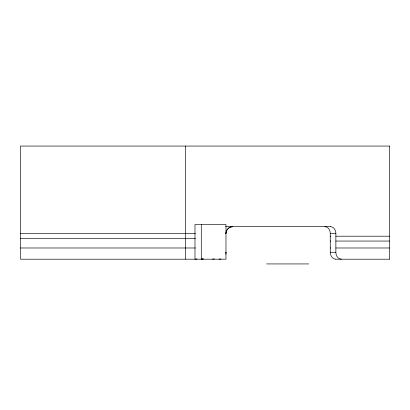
<?xml version="1.0" encoding="UTF-8"?>
<svg xmlns="http://www.w3.org/2000/svg" width="410" height="410" viewBox="0 0 410 410"><rect width="100%" height="100%" fill="white"/><g stroke="black" fill="none" stroke-linecap="round" stroke-linejoin="round"><path stroke-width="0.61" d="M197.102 258.92L194.986 259.197L194.986 224.531L225.971 224.531L225.971 259.197L20.5 259.197L20.5 146.068L389.5 146.068M225.546 226.612L330.383 226.612M20.5 233.546L195.452 233.546M225.572 233.546L225.971 233.546A7.001 6.606 -80.7 0 1 232.716 226.679A7.001 6.729 -90 0 0 225.843 233.541M330.26 252.263L335.872 252.263L335.872 233.546L330.26 233.546L330.26 252.263A6.99 5.438 90 0 0 335.739 259.156M330.26 236.201L330.788 236.201M335.872 236.201L389.5 236.201M20.5 238.4L195.452 238.4M330.26 241.054L330.788 241.054M335.872 241.054L389.5 241.054M20.5 247.983L195.452 247.983M330.26 247.983L330.788 247.983M335.872 247.983L389.5 247.983M225.572 252.263L225.971 252.263M335.739 259.197L389.5 259.197M266.587 263.932L308.745 263.932M389.459 146.068L389.459 259.197M201.289 224.531L201.289 259.197M185.592 146.068L185.592 259.197M220.995 258.9A7.062 6.867 76.2 0 1 219.032 259.115M226.084 252.268A7.062 6.867 76.2 0 1 225.777 254.241M341.351 259.156A6.99 5.438 90 0 1 335.836 252.268M324.781 226.653A6.99 5.443 -89.8 0 1 330.296 233.562M214.456 258.869A7.119 6.924 90 0 1 212.452 259.094M330.383 226.653A6.99 5.448 -89.8 0 1 335.903 233.546M201.295 259.069A7.16 7.078 90 0 0 203.339 258.864A7.16 7.114 62.7 0 1 201.295 259.058"/></g></svg>
